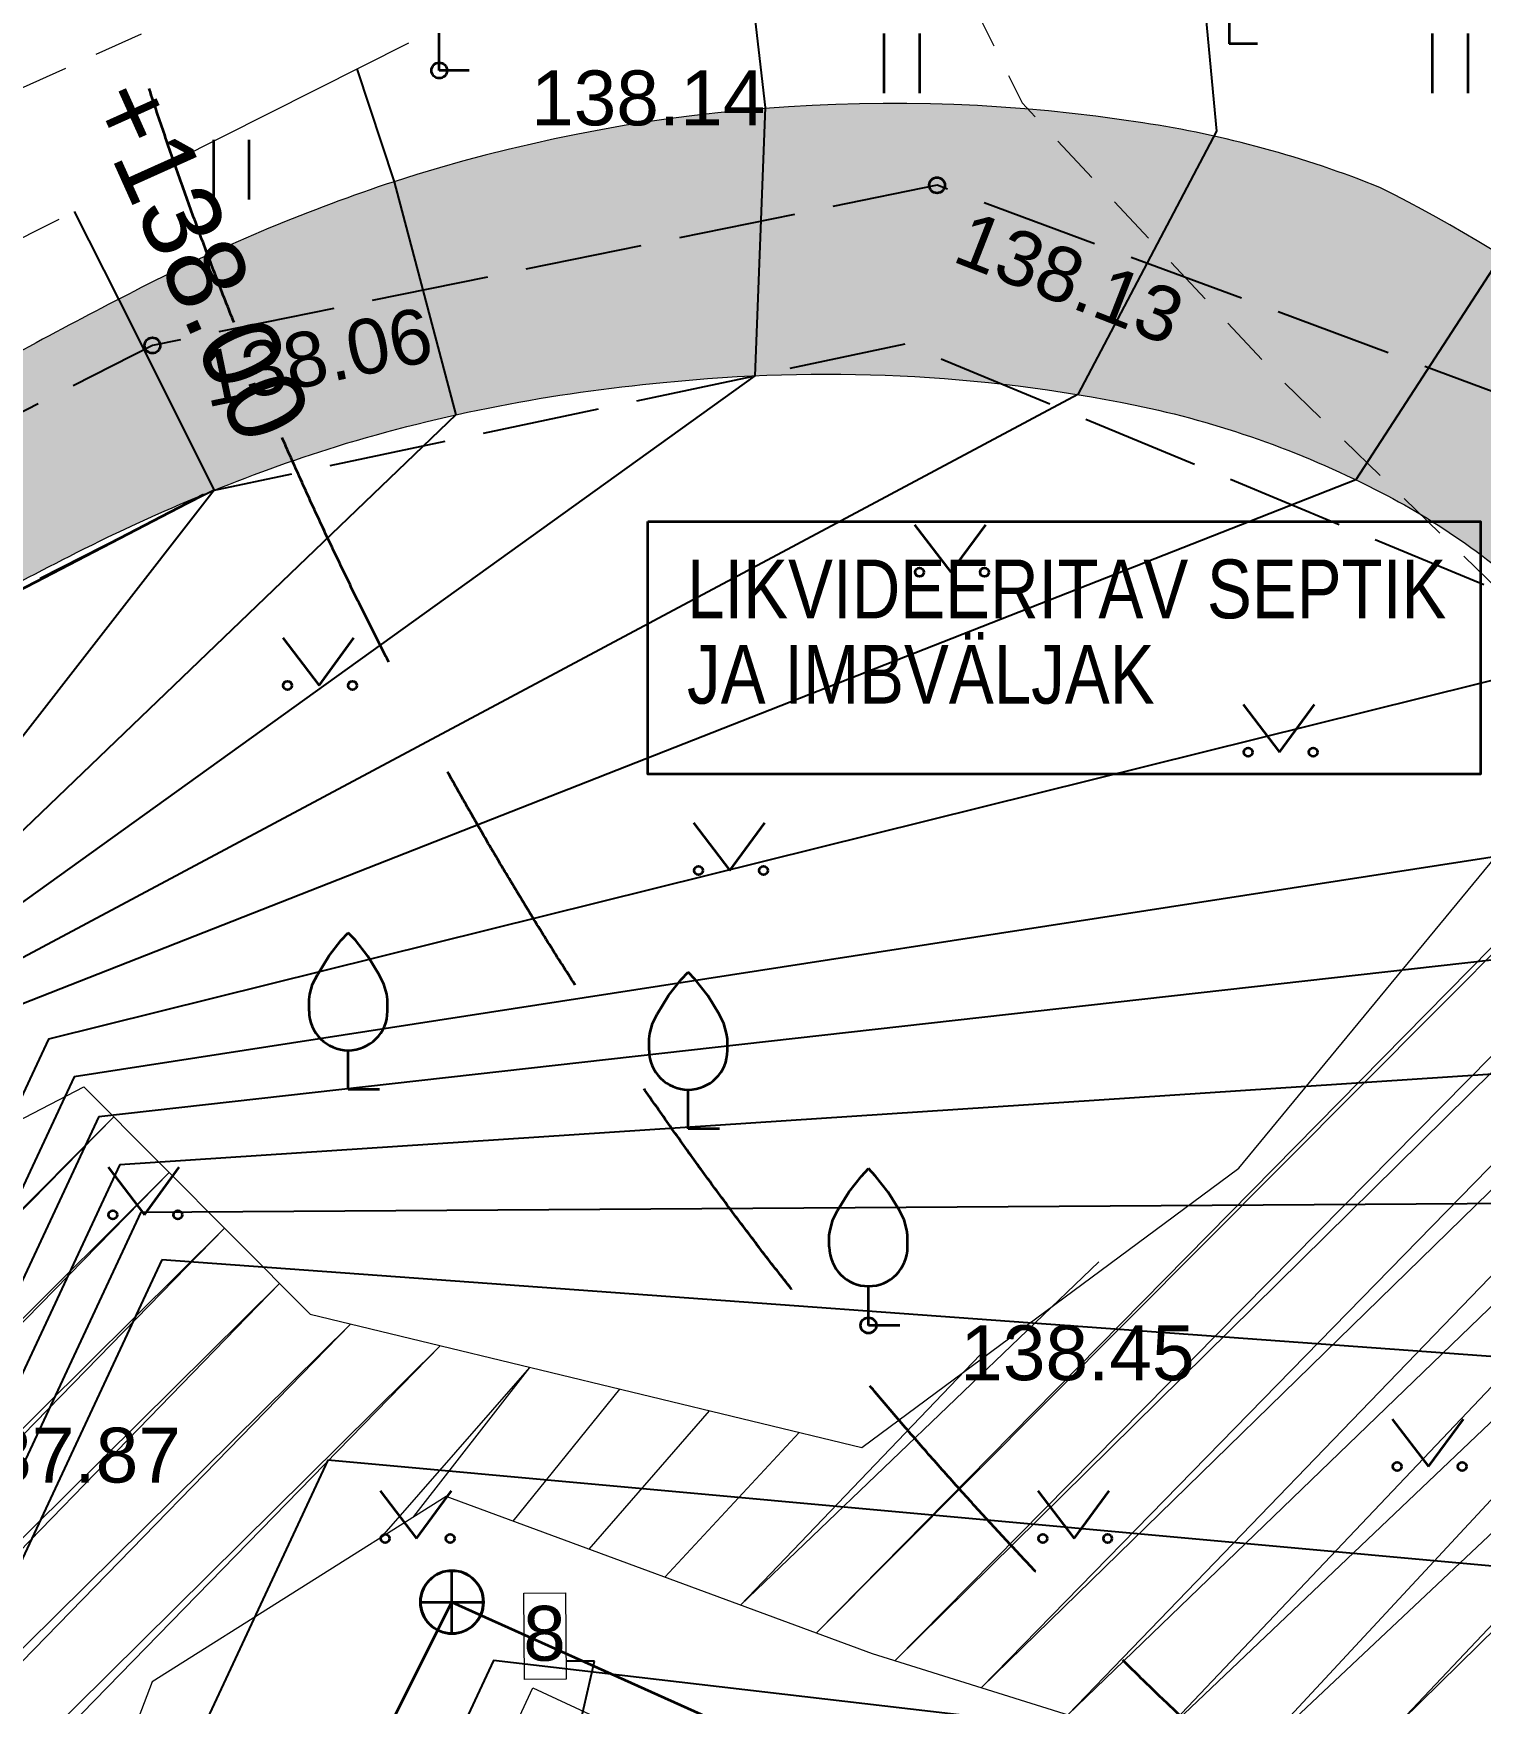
# Model space of a CAD drawing. Header units: millimetres. Extents: x 368386 to 996118, y -334862 to 250838.
# Drawn here: x 755429 to 773901, y -80723 to -59417 of the extents above; entities that cross this region are included whole.
import ezdxf

# ---------------------------------------------------------------- set-up
doc = ezdxf.new("R2010")
doc.units = ezdxf.units.MM
doc.header["$MEASUREMENT"] = 0
doc.set_wipeout_variables(frame=1)
for name, pattern in [('HIDDEN', [4762.5, 3175, -1587.5]), ('KATASTRIPIIR', [7000, 4000, -1000, 1000, -1000]), ('Long Dashed', [1058.3333015441901, 634.9999904632571, -423.333311080933]), ('PINNASTEE', [2000, 1500, -500]), ('Wipeout_Contour', [1000, 0, -1000])]:
    doc.linetypes.add(name, pattern=pattern)
for name, color, linetype, lineweight in [('_ASENDIPLAAN_Pen_No__1', 7, 'Continuous', 13), ('New__ASENDIPLAAN_Pen_No__1', 7, 'Continuous', 13), ('New__PRONTEX_TEKST_Pen_No__7', 7, 'Continuous', 35), ('New_ei pindi_Pen_No__7', 7, 'Continuous', 35), ('New_HALJASTUS#1_Pen_No__7', 7, 'Continuous', 35), ('New_KANAL_ELEMENDID_Pen_No__7', 7, 'Continuous', 35), ('New_Kanal_proj_kinnistu_Pen_No__7', 7, 'Continuous', 35), ('New_Kanal_proj_kinnistu_Pen_No__75', 6, 'Continuous', 20), ('New_korgus-EH2000#1_Pen_No__1', 7, 'Continuous', 13), ('New_korgus-EH2000#1_Pen_No__7', 7, 'Continuous', 35), ('New_PUU_Pen_No__7', 7, 'Continuous', 35), ('New_Sade_rek_Pen_No__84', 114, 'Continuous', 35)]:
    doc.layers.add(name, color=color, linetype=linetype, lineweight=lineweight)
doc.layers.add('_uusvertikaal', color=5, linetype='Continuous')
doc.layers.add('New_KANAL_ELEMENDID', color=7, linetype='Continuous')
for name, color, linetype, lineweight, true_color in [('New__ASENDIPLAAN_Pen_No__181', 7, 'Continuous', 0, 0xe8e8e8), ('New_MPKAABEL_Pen_No__3', 7, 'Continuous', 18, 0xff6600), ('New_PIIR#1_Pen_No__164', 7, 'Continuous', 13, 0xf27e39), ('New_TEE#1_Pen_No__162', 7, 'Continuous', 25, 0xaaaaaa)]:
    doc.layers.add(name, color=color, linetype=linetype, lineweight=lineweight, true_color=true_color)
doc.styles.add('GENERATED_STYLE_1', font='arial.ttf')
doc.styles.add('GENERATED_STYLE_2', font='ARIALN.TTF')
doc.linetypes.add('Sade1', pattern='A,0,[5,TRN_EP_AS-4-01_V01_Asendiplaan1.Shx,S=13.49206349206349,R=0,X=0,Y=0],-2600,0', length=2600)
doc.dimstyles.new('GENERATED_STYLE__3', dxfattribs={"dimtxt": 0.18, "dimasz": 364.8, "dimexe": 0.18, "dimexo": 0.0625, "dimgap": 0, "dimtad": 0, "dimtih": 1, "dimtoh": 1, "dimdec": 4, "dimzin": 0, "dimdsep": 46, "dimcen": 0.09, "dimadec": 0, "dimazin": 0, "dimtfac": 1, "dimtdec": 4, "dimtmove": 0, "dimatfit": 3, "dimldrblk": 'ARROWHEAD_1', "dimfxl": 1, "dimtolj": 1, "dimtzin": 0, "dimarcsym": 0})

# ---------------------------------------------------------------- blocks, each defined once
blk = doc.blocks.new('ARROWHEAD_1')
at = {"color": 0, "linetype": 'Continuous', "lineweight": 0}
blk.add_line((0, 0), (-1, 0), dxfattribs=at)
blk.add_circle((0, 0), 0.25, dxfattribs=at)

msp = doc.modelspace()

# ---------------------------------------------------------------- hatches: boundary and pattern name
at = {"layer": 'New__ASENDIPLAAN_Pen_No__181', "linetype": 'Continuous', "lineweight": 0, "true_color": 0xe8e8e8}
msp.add_hatch(color=254, dxfattribs=at).paths.add_polyline_path([(698921.6981446419, -115530.2768582549), (703744.0407512026, -123208.9979008183, -0.03887202843307743), (702832.4323581739, -115853.6332386911, -0.03742157822841388), (703282.4696697416, -112504.2869289281, -0.03573776392279675), (704611.5884263125, -107962.294471525, -0.02765071000608543), (708261.6032882693, -99521.92543636875, -0.02002411947369439), (710387.9444156366, -95602.47043552334, -0.02898342446858303), (713073.6414532134, -91639.1082242419, -0.07773333684247144), (720047.4955151809, -84906.23302538529, -0.0282713016065234), (723989.9652858387, -82532.03092124654, -0.009347188014355814), (728115.843406648, -80452.08988133777, 0.004507260523818014), (740779.4003360049, -74146.97772709474, 0.009020572752989972), (753203.2432587454, -67532.81268233877, -0.01170486656368708), (755981.6472728777, -66040.04414377687, -0.04092998121297584), (759298.9656662478, -64684.85347294837, -0.05165219896947555), (763468.7033522084, -63872.40312326048, -0.0761910255677116), (769491.0474670142, -64157.83867633104, -0.06666932271223226), (772556.5176411842, -65234.67482177966, -0.07492772385449521), (774741.6257092806, -66781.05182807246), (778260.0638679237, -70770.3082778296), (781332.6104302615, -69108.6593343239), (777814.1722142453, -65119.40271941785, 0.07803086986975813), (772622.8711221854, -61385.97427366972, 0.05834907599235279), (769589.3066429513, -60558.43969052557, 0.1171653581726599), (760032.3265512206, -61309.07281028067, 0.03841684021918827), (756890.05364172, -62617.31607198954, 0.01101994394536065), (754220.1088756481, -64050.8761584224, -0.007635366795423511), (745848.9115286466, -68525.56925785098, -0.002975020184551572), (736487.0956635542, -73268.6849290801, 0.004823366210694588), (726601.5321549594, -78287.79694669333, 0.02252482288492878), (721140.6843378145, -81429.29230258027, 0.03115111833567157), (715078.4167063466, -85994.05718894195, 0.01688784410462784), (712257.7508858663, -88508.25704746632, 0.01672738621550916), (711237.4469064273, -89547.70342399462, 0.04222389868453461), (710603.8885250064, -90337.73836365122, 0.06080112960205578), (704662.352552374, -98642.96577618211, 0.03514811948028023), (701045.2300871176, -106603.5809946209, 0.04204878289610606), (699340.7646368695, -112422.7998418125, 0.02546073835163982)])

# ---------------------------------------------------------------- linework, layer by layer
at = {"layer": '_ASENDIPLAAN_Pen_No__1', "color": 7, "linetype": 'Continuous', "lineweight": 13, "flags": 128}
msp.add_lwpolyline([(761688.5270968004, -79316.40770216288), (762219.7108880416, -79312.1319187704), (762228.5651719936, -80412.10628290608), (761697.3813807523, -80416.38206629855)], close=True, dxfattribs=at)
at = {"layer": '_uusvertikaal'}
for p, q in [((756266.6624025773, -73235.73954785356), (778289.2825426687, -70754.5066686316)), ((756533.9488850625, -73845.1221683247), (779112.5513195926, -72354.48458093755)), ((756801.2353675476, -74454.50478879584), (780163.3297086533, -74299.07567703427)), ((781519.3196844201, -76841.17140922084), (757068.5218500327, -75063.88740926697))]:
    msp.add_line(p, q, dxfattribs=at)
at = {"layer": '_uusvertikaal', "color": 5}
for points in [[(755950.9549825995, -61687.21357261417), (756515.9649386422, -62809.11682133501), (757735.9291095107, -65244.60264184506), (753734.2367555833, -70386.62893593722), (739199.7833289899, -101515.1544192841), (751098.2606893603, -107070.7617715886), (752275.4127511921, -116472.7303799126)], [(780077.5551931596, -82365.17900457258), (761303.7832302822, -80175.18294870653), (757406.1345846686, -88522.80027073984), (769108.3781441144, -93955.02042694786), (772052.7513949818, -117471.8673776865), (787306.4388784906, -111887.1508921787)]]:
    msp.add_lwpolyline(points, dxfattribs=at)
at = {"layer": 'New__ASENDIPLAAN_Pen_No__1', "color": 7, "linetype": 'Continuous', "lineweight": 13, "flags": 128}
msp.add_lwpolyline([(723989.9652858387, -82532.03092124654, -0.009347188014355814), (728115.843406648, -80452.08988133777, 0.004507260523818014), (740779.4003360049, -74146.97772709474, 0.009020572752989972), (753203.2432587454, -67532.81268233877, -0.01170486656368708), (755981.6472728777, -66040.04414377687, -0.04092998121297584), (759298.9656662478, -64684.85347294837, -0.05165219896947555), (763468.7033522084, -63872.40312326048, -0.0761910255677116), (769491.0474670142, -64157.83867633104, -0.06666932271223226), (772556.5176411842, -65234.67482177966, -0.07492772385449521), (774741.6257092806, -66781.05182807246), (778260.0638679237, -70770.3082778296), (781332.6104302615, -69108.6593343239), (777814.1722142453, -65119.40271941785, 0.07803086986975813), (772622.8711221854, -61385.97427366972, 0.05834907599235279), (769589.3066429513, -60558.43969052557, 0.1171653581726599), (760032.3265512206, -61309.07281028067, 0.03841684021918827), (756890.05364172, -62617.31607198954, 0.01101994394536065), (754220.1088756481, -64050.8761584224, -0.007635366795423511), (745848.9115286466, -68525.56925785098, -0.002975020184551572), (736487.0956635542, -73268.6849290801, 0.004823366210694588), (726601.5321549594, -78287.79694669333, 0.02252482288492878)], format="xyb", dxfattribs=at)
msp.add_lwpolyline([(761804.4115205803, -80521.52087538555), (762529.2743148569, -80860.00858487262), (762190.7786165026, -81584.88848710476), (761465.9158222261, -81246.40077761785)], close=True, dxfattribs=at)
at = {"layer": 'New__PRONTEX_TEKST_Pen_No__7', "color": 7, "linetype": 'Continuous', "lineweight": 35, "flags": 128}
msp.add_lwpolyline([(763272.038107792, -65643.71721121766), (773899.6657353669, -65643.71721121766), (773899.6657353669, -68865.18868292964), (763272.038107792, -68865.18868292964)], close=True, dxfattribs=at)
msp.add_lwpolyline([(763272.038107792, -65643.71721121766), (773899.6657353669, -65643.71721121766), (773899.6657353669, -68865.18868292964), (763272.038107792, -68865.18868292964)], close=True, dxfattribs=at)
at = {"layer": 'New_HALJASTUS#1_Pen_No__7', "color": 7, "linetype": 'Continuous', "lineweight": 35}
for p, q in [((766282.0977201296, -59419.49397373298), (766282.0977201296, -60180.60968305269)), ((766737.1536982788, -59419.49397373298), (766737.1536982788, -60180.60968305269)), ((773282.0977201296, -59419.49397373298), (773282.0977201296, -60180.60968305269)), ((773737.1536982788, -59419.49397373298), (773737.1536982788, -60180.60968305269)), ((757726.1150236551, -60775.04338371853), (757726.1150236551, -61536.15909303824)), ((758181.1710018043, -60775.04338371853), (758181.1710018043, -61536.15909303824)), ((766675.907381166, -65684.81857191125), (767139.3121608377, -66291.52485682914)), ((767139.3121608377, -66291.52485682914), (767584.8936797662, -65684.81857191125)), ((758611.4104339464, -67127.24892004678), (759074.8152136181, -67733.95520496467)), ((759074.8152136181, -67733.95520496467), (759520.3967325466, -67127.24892004678)), ((770872.068394379, -67979.59412589023), (771335.4731740507, -68586.30041080812)), ((771335.4731740507, -68586.30041080812), (771781.0546929792, -67979.59412589023)), ((763856.6116999679, -69487.58949014643), (764320.0164796396, -70094.29577506433)), ((764320.0164796396, -70094.29577506433), (764765.5979985681, -69487.58949014643)), ((756382.1998952732, -73880.4455506737), (756845.6046749449, -74487.15183559159)), ((756845.6046749449, -74487.15183559159), (757291.1861938734, -73880.4455506737)), ((772773.4538541951, -77093.1313266168), (773236.8586338668, -77699.83761153469)), ((773236.8586338668, -77699.83761153469), (773682.4401527953, -77093.1313266168)), ((759857.145734302, -78011.0415476496), (760320.5505139737, -78617.74783256749)), ((760320.5505139737, -78617.74783256749), (760766.1320329022, -78011.0415476496)), ((768249.4677606116, -78011.0415476496), (768712.8725402832, -78617.74783256749)), ((768712.8725402832, -78617.74783256749), (769158.4540592118, -78011.0415476496))]:
    msp.add_line(p, q, dxfattribs=at)
for centre in [(766738.2887938835, -66291.52485682914), (767567.070419023, -66291.52485682914), (758673.7918466639, -67733.95520496467), (759502.5734718035, -67733.95520496467), (770934.4498070965, -68586.30041080812), (771763.231432236, -68586.30041080812), (763918.9931126854, -70094.29577506433), (764747.7747378249, -70094.29577506433), (756444.5813079907, -74487.15183559159), (757273.3629331302, -74487.15183559159), (772835.8352669126, -77699.83761153469), (773664.6168920521, -77699.83761153469), (759919.5271470195, -78617.74783256749), (760748.308772159, -78617.74783256749), (768311.8491733291, -78617.74783256749), (769140.6307984686, -78617.74783256749)]:
    msp.add_circle(centre, 55.00591521184057, dxfattribs=at)
at = {"layer": 'New_Kanal_proj_kinnistu_Pen_No__7', "color": 7, "linetype": 'Continuous', "lineweight": 35, "flags": 128}
msp.add_lwpolyline([(725474.125709206, -81989.05182863868), (757604.5317954227, -65297.84656829484)], dxfattribs=at)
at = {"layer": 'New_korgus-EH2000#1_Pen_No__7', "color": 7, "linetype": 'Continuous', "lineweight": 35}
for centre in [(760609.625709181, -59890.05182824383), (766962.6257091837, -61354.0518279309), (756948.6257092173, -63398.05182862381), (766087.6257091837, -75898.05182862381)]:
    msp.add_circle(centre, 99.99999997671694, dxfattribs=at)
at = {"layer": 'New_MPKAABEL_Pen_No__3', "color": 30, "linetype": 'Long Dashed', "lineweight": 18, "true_color": 0xff6600, "flags": 128}
msp.add_lwpolyline([(765889.6257092089, -55326.05182799796), (765680.6257091772, -56409.0518285642), (766934.6257092508, -58062.05182849715), (768048.625709194, -60303.05182795326), (771281.6257092014, -63763.051827916), (778151.6257091968, -70405.05182790855), (783794.6257092368, -77300.05182839284), (789085.6257092052, -84299.05182822893), (792050.6257091726, -93588.05182810227), (791709.6257092741, -97267.05182857165), (791260.6257092517, -98263.051827916), (790351.6257092666, -99526.05182818422), (787334.6257092741, -101977.0518285344), (782298.4881761328, -103990.9541471983), (778049.6257092415, -104103.051827767), (776632.6257092257, -105120.0518277595), (775893.625709166, -104726.0518283705), (774727.6257091977, -103563.0518277297)], dxfattribs=at)
at = {"layer": 'New_PUU_Pen_No__7', "color": 7, "linetype": 'Continuous', "lineweight": 35}
for p, q in [((770692.6257092815, -58049.05182822893), (770692.6257092815, -59549.05182822893)), ((760609.625709181, -59890.05182824383), (760609.625709181, -59415.05182861636)), ((771052.6257092676, -59549.05182822893), (770692.6257092815, -59549.05182822893)), ((760989.6257091856, -59890.05182824383), (760609.625709181, -59890.05182824383)), ((759448.6257092173, -72890.05182824383), (759448.6257092173, -72390.05182824383)), ((759848.6257092406, -72890.05182824383), (759448.6257092173, -72890.05182824383)), ((763787.6257092536, -73392.05182857165), (763787.6257092536, -72892.05182857165)), ((764187.6257092769, -73392.05182857165), (763787.6257092536, -73392.05182857165)), ((766087.6257091837, -75898.05182862381), (766087.6257091837, -75398.05182862381)), ((766487.625709207, -75898.05182862381), (766087.6257091837, -75898.05182862381))]:
    msp.add_line(p, q, dxfattribs=at)
at = {"layer": 'New_PUU_Pen_No__7', "color": 7, "linetype": 'Continuous', "lineweight": 35, "flags": 128}
for points in [[(758948.6257092173, -71890.05182824383), (758948.6257092173, -71740.0518278713), (758958.6257092266, -71675.05182839284), (758993.6257092592, -71545.0518285046), (759053.6257091986, -71425.05182839284), (759198.6257092173, -71190.05182805756), (759358.6257092499, -70985.05182798306), (759448.6257092173, -70890.05182824383)], [(759948.6257092173, -71890.05182824383), (759948.6257092173, -71740.0518278713), (759938.625709208, -71675.05182839284), (759903.6257091754, -71545.0518285046), (759843.6257092359, -71425.05182839284), (759698.6257092173, -71190.05182805756), (759538.6257091847, -70985.05182798306), (759448.6257092173, -70890.05182824383)], [(763287.6257092536, -72392.05182857165), (763287.6257092536, -72242.05182819912), (763297.6257092629, -72177.05182872067), (763332.6257092955, -72047.05182883242), (763392.625709235, -71927.05182872067), (763537.6257092536, -71692.05182838539), (763697.6257092862, -71487.05182831088), (763787.6257092536, -71392.05182857165)], [(764287.6257092536, -72392.05182857165), (764287.6257092536, -72242.05182819912), (764277.6257092443, -72177.05182872067), (764242.6257092117, -72047.05182883242), (764182.6257092722, -71927.05182872067), (764037.6257092536, -71692.05182838539), (763877.625709221, -71487.05182831088), (763787.6257092536, -71392.05182857165)], [(765587.6257091837, -74898.05182862381), (765587.6257091837, -74748.05182825128), (765597.6257091931, -74683.05182877282), (765632.6257092257, -74553.05182888458), (765692.6257091651, -74433.05182877282), (765837.6257091837, -74198.05182843754), (765997.6257092163, -73993.05182836304), (766087.6257091837, -73898.05182862381)], [(766587.6257091837, -74898.05182862381), (766587.6257091837, -74748.05182825128), (766577.6257091744, -74683.05182877282), (766542.6257091418, -74553.05182888458), (766482.6257092024, -74433.05182877282), (766337.6257091837, -74198.05182843754), (766177.6257091512, -73993.05182836304), (766087.6257091837, -73898.05182862381)]]:
    msp.add_lwpolyline(points, dxfattribs=at)
at = {"layer": 'New_PUU_Pen_No__7', "color": 7, "linetype": 'Continuous', "lineweight": 35}
for centre in [(759448.6257092173, -71890.05182824383), (763787.6257092536, -72392.05182857165), (766087.6257091837, -74898.05182862381)]:
    msp.add_arc(centre, 500, 180, 0, dxfattribs=at)

# ---------------------------------------------------------------- texts
at = {"layer": '_ASENDIPLAAN_Pen_No__1', "color": 7, "linetype": 'Continuous', "lineweight": 13, "insert": (762226.7259929496, -80183.62368505573), "char_height": 700.0000000000002, "attachment_point": 9, "rotation": 0.4611945158892878, "style": 'GENERATED_STYLE_1'}
msp.add_mtext('\\A1;8', dxfattribs=at)
at = {"layer": '_uusvertikaal', "color": 5}
msp.add_text('+138.00', height=999.9999999999997, rotation=294.1983569496947, dxfattribs=at).set_placement((756096.0390954798, -60276.00342014577))
at = {"layer": 'New__PRONTEX_TEKST_Pen_No__7', "color": 7, "linetype": 'Continuous', "lineweight": 35, "insert": (763772.038107792, -66128.745650906), "char_height": 750, "attachment_point": 1, "line_spacing_factor": 0.870429710211118, "style": 'GENERATED_STYLE_2'}
msp.add_mtext('\\A1;LIKVIDEERITAV SEPTIK\\PJA IMBVÄLJAK', dxfattribs=at)
msp.add_mtext('\\A1;LIKVIDEERITAV SEPTIK\\PJA IMBVÄLJAK', dxfattribs=at)
at = {"layer": 'New_korgus-EH2000#1_Pen_No__1', "color": 7, "linetype": 'Continuous', "lineweight": 13, "char_height": 700.0000000000001, "attachment_point": 1, "style": 'GENERATED_STYLE_1'}
for s, insert in [('\\A1; 138.14 ', (761509.6257092042, -59890.05182809482)), ('\\A1; 138.45 ', (766987.625709207, -75898.0518284748)), ('\\A1; 137.87 ', (754049.6257092415, -77203.05182817677))]:
    msp.add_mtext(s, dxfattribs=dict(at, insert=insert))
for s, insert, rotation in [('\\A1; 138.13 ', (767137.9004371911, -61566.35207765245), 338.6450829340927), ('\\A1; 138.06 ', (757233.7769995033, -63560.23026591395), 11.6916602543895)]:
    msp.add_mtext(s, dxfattribs=dict(at, insert=insert, rotation=rotation))

# ---------------------------------------------------------------- leaders
at = {"layer": '_ASENDIPLAAN_Pen_No__1', "color": 7, "linetype": 'Continuous', "lineweight": 13, "annotation_type": 0, "has_hookline": 1, "hookline_direction": 1, "text_width": 461.255115961801, "horizontal_direction": (0.9999676040542197, 0.008049275871981428, 0)}
msp.add_leader([(762239.0754608883, -81717.8073883311), (762591.5141749085, -80180.68730921764), (762226.7259929496, -80183.62368505573)], dimstyle='GENERATED_STYLE__3', dxfattribs=at)

# ---------------------------------------------------------------- next in the draw order: wipeouts: each hides what was drawn before it
at = {"color": 254, "linetype": 'Wipeout_Contour', "lineweight": 0, "ltscale": 24477031.31986748}
msp.add_wipeout([(761172.1111143084, -79388.44843163437), (761156.7393385881, -79311.16929698086), (761126.5865159762, -79238.37394408233), (761082.8114024439, -79172.85985640532), (761027.0962510799, -79117.14470527417), (760961.5821638686, -79073.36959197468), (760888.7868105044, -79043.21676913), (760811.507675618, -79027.84499294407), (760732.7145529521, -79027.84499294407), (760655.4354180658, -79043.21676913), (760582.6400647016, -79073.36959197468), (760517.1259774902, -79117.14470527417), (760461.4108261262, -79172.85985640532), (760417.6357125939, -79238.37394408233), (760387.482889982, -79311.16929698086), (760372.1111142618, -79388.44843163437), (760372.1111142618, -79467.24155499882), (760387.482889982, -79544.52068965233), (760417.6357125939, -79617.31604255087), (760461.4108261262, -79682.83013022787), (760517.1259774902, -79738.54528135902), (760582.6400647016, -79782.32039465851), (760655.4354180658, -79812.4732175032), (760732.7145529521, -79827.84499368913), (760811.507675618, -79827.84499368913), (760888.7868105044, -79812.4732175032), (760961.5821638686, -79782.32039465851), (761027.0962510799, -79738.54528135902), (761082.8114024439, -79682.83013022787), (761126.5865159762, -79617.31604255087), (761156.7393385881, -79544.52068965233), (761172.1111143084, -79467.24155499882)], dxfattribs=at).dxf.layer = 'New_KANAL_ELEMENDID'

# ---------------------------------------------------------------- next in the draw order: hatches: boundary and pattern name
at = {"layer": 'New_Kanal_proj_kinnistu_Pen_No__75', "linetype": 'Continuous', "lineweight": 20}
h = msp.add_hatch(dxfattribs=at)
h.set_pattern_fill('JIS_LC_20_0001', color=6, style=0, pattern_type=2)
h.set_pattern_definition([(45, (-640523628.114811, -6432857147.434388), (-707.1067811865477, 707.1067811865477), []), (45, (-640523608.114811, -6432857147.434388), (-707.1067811865477, 707.1067811865477), [])])
h.paths.add_polyline_path([(735416.1197426106, -83585.6444998766), (738688.8578199391, -88901.11742123315), (740282.7151112101, -93495.77445025841), (762393.0659326102, -102888.2731371681), (767213.9073631802, -98868.16681876132), (766796.860076192, -96918.72282094607), (753132.031325305, -89848.88133268157), (753790.9949782147, -88705.23030358652), (756947.5268803613, -80445.12962038911), (760695.9097462782, -78079.13042838968), (766141.0348148161, -80089.18222460247), (771794.2518008017, -81856.64327769823), (775609.3057731009, -80539.71236805714), (775886.7616630701, -76623.57370510048), (774083.2826070796, -69934.95013612605), (771097.2923198092, -73469.79860450423), (766002.3029270192, -77455.32040438897), (758961.7946628091, -75757.17157545782), (756074.5693125605, -72853.92759601868)])

# ---------------------------------------------------------------- next in the draw order: linework, layer by layer
at = {"layer": '_uusvertikaal'}
msp.add_line((781315.6323772795, -79632.06505631971), (759186.1525401575, -77619.53517898676), dxfattribs=at)
at = {"layer": '_uusvertikaal', "color": 5}
for points in [[(783782.0977201296, -47670.9668484149), (777814.1722142453, -65119.40271941785), (775261.6546235991, -67370.66818822063), (755623.5763739079, -72249.37738183221), (744638.0640903481, -95777.11447862108), (758025.4377419385, -102027.9135711622), (761186.7001568592, -127277.0644255639)], [(776416.0404464484, -51380.64119079376), (774168.3736095368, -62251.92336263042), (772310.2521288039, -65112.74627804544), (755281.2580133607, -71800.69098156044), (743550.4079380765, -96924.72246675371), (756640.0023314229, -103036.4832112474), (759698.3205071035, -127463.4136090687)], [(769964.8897802142, -54629.55267982827), (770530.7983724085, -60662.96318333481), (768761.4238599816, -64024.45907921666), (754912.6673504619, -71408.27212773521), (742462.7517858049, -98072.33045488631), (755254.5669209072, -104045.0528513327), (758209.9408573477, -127649.7627925734)], [(764430.6257091772, -57416.70415930822), (764767.1921133782, -60364.56541286105), (764638.8768849164, -63784.19848518404), (754530.2051554271, -71045.56201691664), (741375.0956335332, -99219.9384430189), (753869.1315103916, -105053.622491418), (756721.5612075919, -127836.1119760781)], [(759557.6477877479, -59870.82045170988), (760032.3265512206, -61309.07281028065), (760821.4924264546, -64283.97833312402), (754147.7429603923, -70682.85190609806), (740287.4394812615, -100367.5464311515), (752483.696099876, -106062.1921315033), (755233.1815578361, -128022.4611595829)], [(777098.3780133767, -69453.17192957262), (755951.693941299, -72728.47770539846), (745725.7202426196, -94629.50649048851), (759410.873152454, -101019.3439310769), (763337.5492016361, -132381.8893035238)], [(756266.6624025773, -73235.73954785356), (746813.3763948912, -93481.89850235588), (760796.3085629697, -100010.7742909915), (764961.1715429185, -133275.7298265717)], [(756533.9488850625, -73845.1221683247), (747901.0325471628, -92334.2905142233), (762181.7439734852, -99002.20465090623), (766584.7938842009, -134169.5703496197)], [(756801.2353675476, -74454.50478879584), (748988.6886994345, -91186.68252609068), (763567.1793840008, -97993.63501082093), (768208.4162254832, -135063.4108726676)], [(757068.5218500327, -75063.88740926697), (750076.3448517061, -90039.07453795806), (764952.6147945164, -96985.06537073561), (769832.0385667655, -135957.2513957156)], [(759186.1525401575, -77619.53517898676), (753415.7958294915, -89977.94251939049), (766338.050205032, -95976.4957306503), (771352.0334666418, -136023.4146945107)]]:
    msp.add_lwpolyline(points, dxfattribs=at)
at = {"layer": 'New_ei pindi_Pen_No__7', "color": 7, "linetype": 'HIDDEN', "lineweight": 35}
msp.add_circle((804441.0361594596, -44567.67403289028), 50000, dxfattribs=at)
at = {"layer": 'New_KANAL_ELEMENDID_Pen_No__7', "color": 7, "linetype": 'Continuous', "lineweight": 35}
for p, q in [((760772.1111142851, -79827.84499368913), (760772.1111142851, -79027.84499294407)), ((760372.1111142618, -79427.8449933166), (761172.1111143084, -79427.8449933166))]:
    msp.add_line(p, q, dxfattribs=at)
at = {"layer": 'New_KANAL_ELEMENDID_Pen_No__7', "color": 7, "linetype": 'Continuous', "lineweight": 35, "flags": 128}
msp.add_lwpolyline([(761172.1111143084, -79388.44843163437), (761156.7393385881, -79311.16929698086), (761126.5865159762, -79238.37394408233), (761082.8114024439, -79172.85985640532), (761027.0962510799, -79117.14470527417), (760961.5821638686, -79073.36959197468), (760888.7868105044, -79043.21676913), (760811.507675618, -79027.84499294407), (760732.7145529521, -79027.84499294407), (760655.4354180658, -79043.21676913), (760582.6400647016, -79073.36959197468), (760517.1259774902, -79117.14470527417), (760461.4108261262, -79172.85985640532), (760417.6357125939, -79238.37394408233), (760387.482889982, -79311.16929698086), (760372.1111142618, -79388.44843163437), (760372.1111142618, -79467.24155499882), (760387.482889982, -79544.52068965233), (760417.6357125939, -79617.31604255087), (760461.4108261262, -79682.83013022787), (760517.1259774902, -79738.54528135902), (760582.6400647016, -79782.32039465851), (760655.4354180658, -79812.4732175032), (760732.7145529521, -79827.84499368913), (760811.507675618, -79827.84499368913), (760888.7868105044, -79812.4732175032), (760961.5821638686, -79782.32039465851), (761027.0962510799, -79738.54528135902), (761082.8114024439, -79682.83013022787), (761126.5865159762, -79617.31604255087), (761156.7393385881, -79544.52068965233), (761172.1111143084, -79467.24155499882)], close=True, dxfattribs=at)
at = {"layer": 'New_KANAL_ELEMENDID_Pen_No__7', "color": 7, "linetype": 'Continuous', "lineweight": 35}
msp.add_circle((760772.1111142851, -79427.8449933166), 401.9354289630428, dxfattribs=at)
at = {"layer": 'New_Kanal_proj_kinnistu_Pen_No__75', "color": 6, "linetype": 'Continuous', "lineweight": 20, "flags": 128}
msp.add_lwpolyline([(735416.1197426106, -83585.6444998766), (756074.5693125605, -72853.92759601868), (758961.7946628091, -75757.17157545782), (766002.3029270192, -77455.32040438897), (770813.500506159, -73893.37952482796), (774083.2826070796, -69934.95013612605), (775886.7616630701, -76623.57370510048), (775609.3057731009, -80539.71236805714), (771794.2518008017, -81856.64327769823), (766141.0348148161, -80089.18222460247), (760695.9097462782, -78079.13042838968), (756947.5268803613, -80445.12962038911), (753790.9949782147, -88705.23030358652), (753132.031325305, -89848.88133268157), (766796.860076192, -96918.72282094607), (767213.9073631802, -98868.16681876132), (762393.0659326102, -102888.2731371681), (740282.7151112101, -93495.77445025841), (738688.8578199391, -88901.11742123315)], close=True, dxfattribs=at)
at = {"layer": 'New_MPKAABEL_Pen_No__3', "color": 30, "linetype": 'Long Dashed', "lineweight": 18, "true_color": 0xff6600, "flags": 128}
msp.add_lwpolyline([(783565.0913066308, -24546.64753797749), (781933.3774600488, -27973.18611434946), (777809.8721885432, -36412.47263784806), (773953.0481919025, -43041.85867823014), (772482.1161770339, -45281.06706637243), (770238.9125873412, -49198.68855505536), (766031.1891817797, -55145.74877499888), (760860.5262013695, -57580.50549357483), (755092.9457286217, -60203.08903838793), (746674.4571931737, -63723.05828846345), (738204.1138986202, -68093.46759646485), (734252.9564196554, -70168.96233941714), (726178.7191691652, -74593.48534188519), (719169.873835224, -78938.67320708284), (713295.6705329085, -84749.71078849683), (710742.1764623683, -87651.12024686584), (706075.5937519094, -93410.21838273207), (703859.1869607877, -95384.51282262156), (698840.1696153993, -99282.82170418004), (690979.5947425843, -105905.3517398546), (686307.6234921424, -110199.4956224347), (683373.7020957593, -114459.5608501817), (684881.3740285656, -118802.6166665489), (684938.2434152609, -118959.8660837049)], dxfattribs=at)
at = {"layer": 'New_PIIR#1_Pen_No__164', "color": 30, "linetype": 'KATASTRIPIIR', "lineweight": 13, "true_color": 0xf27e39, "flags": 128}
msp.add_lwpolyline([(747105.6257092238, -214022.0518284599), (725035.625709275, -157112.0518283109), (697685.6257091819, -113562.0518284971), (677945.6257091912, -100972.0518277148), (802345.6257092145, -38322.05182827363), (847735.6257092285, -145332.0518280501), (849485.6257092285, -225922.0518279011), (773035.625709275, -233162.0518281246)], close=True, dxfattribs=at)
at = {"layer": 'New_Sade_rek_Pen_No__84', "color": 114, "linetype": 'Sade1', "lineweight": 35}
for points in [[(755916.7868031032, -89114.5017170469), (760772.1111142851, -79427.8449933166)], [(760772.1111142851, -79427.8449933166), (776283.4890602931, -86401.90353385458)]]:
    msp.add_lwpolyline(points, dxfattribs=at)
at = {"layer": 'New_TEE#1_Pen_No__162', "color": 253, "linetype": 'PINNASTEE', "lineweight": 25, "true_color": 0xaaaaaa, "flags": 128}
msp.add_lwpolyline([(794045.6257091679, -99439.05182789365), (792927.6257092676, -86931.051828445), (787942.6257092815, -79094.05182815442), (775725.6257092191, -64608.05182858655), (766962.6257091837, -61354.0518279309), (756948.6257092173, -63398.05182862381), (746010.6257092517, -68983.05182858655), (731032.6257092489, -76593.05182799051), (718023.6257091707, -83834.05182837794), (709565.6257091865, -93385.05182835559), (711080.6257092005, -94383.05182895908), (718886.6257091828, -85752.0518279756), (732061.6257092294, -78226.05182837049), (745894.6257092135, -71247.05182808737), (757719.625709167, -65248.05182825128), (766558.6257092033, -63378.05182813952), (774741.6257092806, -66781.05182807246), (784795.6257091679, -78987.05182831088), (791230.6257092238, -88015.05182824383), (791250.6257092424, -98776.05182818422)], close=True, dxfattribs=at)

doc.saveas('drawing.dxf')
